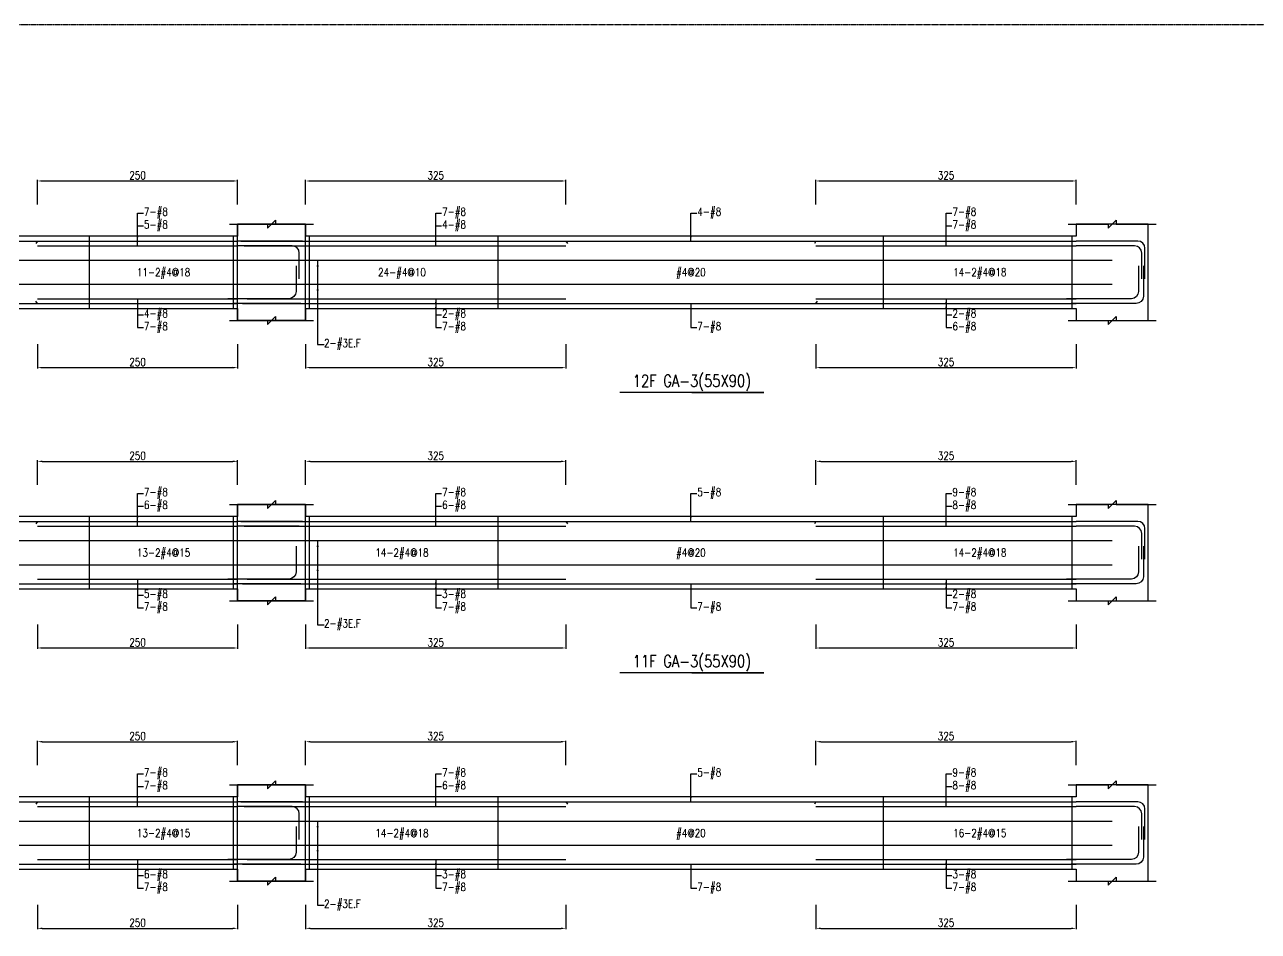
# Model space of a CAD drawing. Header units: millimetres. Extents: x 0 to 84580, y -12276 to 4373.
# Drawn here: x 37454 to 38995, y -2132 to -1000 of the extents above; entities that cross this region are included whole.
import ezdxf
from ezdxf.enums import TextEntityAlignment as Align

# ---------------------------------------------------------------- set-up
doc = ezdxf.new("R2010")
doc.units = ezdxf.units.MM
doc.header["$MEASUREMENT"] = 0
doc.linetypes.add('CENTER', pattern=[2, 1.25, -0.25, 0.25, -0.25])
for name, color, linetype in [('S-DIM', 2, 'Continuous'), ('S-GRID', 1, 'CENTER'), ('S-LEADER', 2, 'Continuous'), ('S-RC', 130, 'Continuous'), ('S-REINF', 6, 'Continuous'), ('S-TEXT', 2, 'Continuous')]:
    doc.layers.add(name, color=color, linetype=linetype)
doc.styles.add('CS4', font='romans.shx', dxfattribs={"width": 0.8, "bigfont": 'lsp.shx'})
doc.styles.get("Standard").update_dxf_attribs({"font": 'arial.ttf'})
doc.dimstyles.new('ISO-25', dxfattribs={"dimtxt": 2.5, "dimasz": 2.5, "dimexe": 1.25, "dimexo": 0.625, "dimtad": 1, "dimtxsty": 'Standard', "dimcen": 2.5, "dimadec": 0, "dimazin": 0, "dimtfac": 1, "dimtmove": 0, "dimatfit": 3, "dimfxl": 0, "dimarcsym": 0})

# ---------------------------------------------------------------- blocks, each defined once
blk = doc.blocks.new('*D976')
at = {"layer": 'DEFPOINTS', "color": 0, "transparency": 16777216}
for p in [(37720.2, -1895.1), (37470.2, -1925.1), (37720.2, -1925.1)]:
    blk.add_point(p, dxfattribs=at)
at = {"layer": 'S-DIM', "color": 0, "lineweight": -2, "transparency": 16777216}
for p, q in [((37470.2, -1924.5), (37470.2, -1893.8)), ((37476.2, -1895.1), (37714.2, -1895.1)), ((37720.2, -1924.5), (37720.2, -1893.8))]:
    blk.add_line(p, q, dxfattribs=at)
at = {"layer": 'S-DIM', "color": 0, "transparency": 16777216}
for points in [[(37476.2, -1894.1), (37476.2, -1896.1), (37470.2, -1895.1)], [(37714.2, -1894.1), (37714.2, -1896.1), (37720.2, -1895.1)]]:
    blk.add_solid(points, dxfattribs=at)
at = {"layer": 'S-DIM', "color": 0, "transparency": 16777216, "insert": (37595.2, -1888.1), "char_height": 10, "attachment_point": 5, "style": 'CS4'}
blk.add_mtext('250', dxfattribs=at)
blk = doc.blocks.new('*D993')
at = {"layer": 'DEFPOINTS', "color": 0, "transparency": 16777216}
for p in [(37470.2, -2098.1), (37720.2, -2098.1), (37720.2, -2128.1)]:
    blk.add_point(p, dxfattribs=at)
at = {"layer": 'S-DIM', "color": 0, "lineweight": -2, "transparency": 16777216}
for p, q in [((37470.2, -2098.7), (37470.2, -2129.3)), ((37720.2, -2098.7), (37720.2, -2129.3)), ((37476.2, -2128.1), (37714.2, -2128.1))]:
    blk.add_line(p, q, dxfattribs=at)
at = {"layer": 'S-DIM', "color": 0, "transparency": 16777216}
for points in [[(37476.2, -2127.1), (37476.2, -2129.1), (37470.2, -2128.1)], [(37714.2, -2127.1), (37714.2, -2129.1), (37720.2, -2128.1)]]:
    blk.add_solid(points, dxfattribs=at)
at = {"layer": 'S-DIM', "color": 0, "transparency": 16777216, "insert": (37595.2, -2121.1), "char_height": 10, "attachment_point": 5, "style": 'CS4'}
blk.add_mtext('250', dxfattribs=at)
blk = doc.blocks.new('*D995')
at = {"layer": 'DEFPOINTS', "color": 0, "transparency": 16777216}
for p in [(37720.2, -1545.1), (37470.2, -1575.1), (37720.2, -1575.1)]:
    blk.add_point(p, dxfattribs=at)
at = {"layer": 'S-DIM', "color": 0, "lineweight": -2, "transparency": 16777216}
for p, q in [((37470.2, -1574.5), (37470.2, -1543.8)), ((37476.2, -1545.1), (37714.2, -1545.1)), ((37720.2, -1574.5), (37720.2, -1543.8))]:
    blk.add_line(p, q, dxfattribs=at)
at = {"layer": 'S-DIM', "color": 0, "transparency": 16777216}
for points in [[(37476.2, -1544.1), (37476.2, -1546.1), (37470.2, -1545.1)], [(37714.2, -1544.1), (37714.2, -1546.1), (37720.2, -1545.1)]]:
    blk.add_solid(points, dxfattribs=at)
at = {"layer": 'S-DIM', "color": 0, "transparency": 16777216, "insert": (37595.2, -1538.1), "char_height": 10, "attachment_point": 5, "style": 'CS4'}
blk.add_mtext('250', dxfattribs=at)
blk = doc.blocks.new('*D997')
at = {"layer": 'DEFPOINTS', "color": 0, "transparency": 16777216}
for p in [(37470.2, -1748.1), (37720.2, -1748.1), (37720.2, -1778.1)]:
    blk.add_point(p, dxfattribs=at)
at = {"layer": 'S-DIM', "color": 0, "lineweight": -2, "transparency": 16777216}
for p, q in [((37470.2, -1748.7), (37470.2, -1779.3)), ((37720.2, -1748.7), (37720.2, -1779.3)), ((37476.2, -1778.1), (37714.2, -1778.1))]:
    blk.add_line(p, q, dxfattribs=at)
at = {"layer": 'S-DIM', "color": 0, "transparency": 16777216}
for points in [[(37476.2, -1777.1), (37476.2, -1779.1), (37470.2, -1778.1)], [(37714.2, -1777.1), (37714.2, -1779.1), (37720.2, -1778.1)]]:
    blk.add_solid(points, dxfattribs=at)
at = {"layer": 'S-DIM', "color": 0, "transparency": 16777216, "insert": (37595.2, -1771.1), "char_height": 10, "attachment_point": 5, "style": 'CS4'}
blk.add_mtext('250', dxfattribs=at)
blk = doc.blocks.new('*D985')
at = {"layer": 'DEFPOINTS', "color": 0, "transparency": 16777216}
for p in [(37720.2, -1195.1), (37470.2, -1225.1), (37720.2, -1225.1)]:
    blk.add_point(p, dxfattribs=at)
at = {"layer": 'S-DIM', "color": 0, "lineweight": -2, "transparency": 16777216}
for p, q in [((37470.2, -1224.5), (37470.2, -1193.8)), ((37476.2, -1195.1), (37714.2, -1195.1)), ((37720.2, -1224.5), (37720.2, -1193.8))]:
    blk.add_line(p, q, dxfattribs=at)
at = {"layer": 'S-DIM', "color": 0, "transparency": 16777216}
for points in [[(37476.2, -1194.1), (37476.2, -1196.1), (37470.2, -1195.1)], [(37714.2, -1194.1), (37714.2, -1196.1), (37720.2, -1195.1)]]:
    blk.add_solid(points, dxfattribs=at)
at = {"layer": 'S-DIM', "color": 0, "transparency": 16777216, "insert": (37595.2, -1188.1), "char_height": 10, "attachment_point": 5, "style": 'CS4'}
blk.add_mtext('250', dxfattribs=at)
blk = doc.blocks.new('*D987')
at = {"layer": 'DEFPOINTS', "color": 0, "transparency": 16777216}
for p in [(37470.2, -1398.1), (37720.2, -1398.1), (37720.2, -1428.1)]:
    blk.add_point(p, dxfattribs=at)
at = {"layer": 'S-DIM', "color": 0, "lineweight": -2, "transparency": 16777216}
for p, q in [((37470.2, -1398.7), (37470.2, -1429.3)), ((37720.2, -1398.7), (37720.2, -1429.3)), ((37476.2, -1428.1), (37714.2, -1428.1))]:
    blk.add_line(p, q, dxfattribs=at)
at = {"layer": 'S-DIM', "color": 0, "transparency": 16777216}
for points in [[(37476.2, -1427.1), (37476.2, -1429.1), (37470.2, -1428.1)], [(37714.2, -1427.1), (37714.2, -1429.1), (37720.2, -1428.1)]]:
    blk.add_solid(points, dxfattribs=at)
at = {"layer": 'S-DIM', "color": 0, "transparency": 16777216, "insert": (37595.2, -1421.1), "char_height": 10, "attachment_point": 5, "style": 'CS4'}
blk.add_mtext('250', dxfattribs=at)
blk = doc.blocks.new('*D1010')
at = {"layer": 'DEFPOINTS', "color": 0, "transparency": 16777216}
for p in [(38130.2, -1895.1), (37805.2, -1925.1), (38130.2, -1925.1)]:
    blk.add_point(p, dxfattribs=at)
at = {"layer": 'S-DIM', "color": 0, "lineweight": -2, "transparency": 16777216}
for p, q in [((37805.2, -1924.5), (37805.2, -1893.8)), ((37811.2, -1895.1), (38124.2, -1895.1)), ((38130.2, -1924.5), (38130.2, -1893.8))]:
    blk.add_line(p, q, dxfattribs=at)
at = {"layer": 'S-DIM', "color": 0, "transparency": 16777216}
for points in [[(37811.2, -1894.1), (37811.2, -1896.1), (37805.2, -1895.1)], [(38124.2, -1894.1), (38124.2, -1896.1), (38130.2, -1895.1)]]:
    blk.add_solid(points, dxfattribs=at)
at = {"layer": 'S-DIM', "color": 0, "transparency": 16777216, "insert": (37967.7, -1888.1), "char_height": 10, "attachment_point": 5, "style": 'CS4'}
blk.add_mtext('325', dxfattribs=at)
blk = doc.blocks.new('*D1011')
at = {"layer": 'DEFPOINTS', "color": 0, "transparency": 16777216}
for p in [(38767.7, -1895.1), (38442.7, -1925.1), (38767.7, -1925.1)]:
    blk.add_point(p, dxfattribs=at)
at = {"layer": 'S-DIM', "color": 0, "lineweight": -2, "transparency": 16777216}
for p, q in [((38442.7, -1924.5), (38442.7, -1893.8)), ((38448.7, -1895.1), (38761.7, -1895.1)), ((38767.7, -1924.5), (38767.7, -1893.8))]:
    blk.add_line(p, q, dxfattribs=at)
at = {"layer": 'S-DIM', "color": 0, "transparency": 16777216}
for points in [[(38448.7, -1894.1), (38448.7, -1896.1), (38442.7, -1895.1)], [(38761.7, -1894.1), (38761.7, -1896.1), (38767.7, -1895.1)]]:
    blk.add_solid(points, dxfattribs=at)
at = {"layer": 'S-DIM', "color": 0, "transparency": 16777216, "insert": (38605.2, -1888.1), "char_height": 10, "attachment_point": 5, "style": 'CS4'}
blk.add_mtext('325', dxfattribs=at)
blk = doc.blocks.new('*D1012')
at = {"layer": 'DEFPOINTS', "color": 0, "transparency": 16777216}
for p in [(37805.2, -2098.1), (38130.2, -2098.1), (38130.2, -2128.1)]:
    blk.add_point(p, dxfattribs=at)
at = {"layer": 'S-DIM', "color": 0, "lineweight": -2, "transparency": 16777216}
for p, q in [((37805.2, -2098.7), (37805.2, -2129.3)), ((38130.2, -2098.7), (38130.2, -2129.3)), ((37811.2, -2128.1), (38124.2, -2128.1))]:
    blk.add_line(p, q, dxfattribs=at)
at = {"layer": 'S-DIM', "color": 0, "transparency": 16777216}
for points in [[(37811.2, -2127.1), (37811.2, -2129.1), (37805.2, -2128.1)], [(38124.2, -2127.1), (38124.2, -2129.1), (38130.2, -2128.1)]]:
    blk.add_solid(points, dxfattribs=at)
at = {"layer": 'S-DIM', "color": 0, "transparency": 16777216, "insert": (37967.7, -2121.1), "char_height": 10, "attachment_point": 5, "style": 'CS4'}
blk.add_mtext('325', dxfattribs=at)
blk = doc.blocks.new('*D1013')
at = {"layer": 'DEFPOINTS', "color": 0, "transparency": 16777216}
for p in [(38442.7, -2098.1), (38767.7, -2098.1), (38767.7, -2128.1)]:
    blk.add_point(p, dxfattribs=at)
at = {"layer": 'S-DIM', "color": 0, "lineweight": -2, "transparency": 16777216}
for p, q in [((38442.7, -2098.7), (38442.7, -2129.3)), ((38767.7, -2098.7), (38767.7, -2129.3)), ((38448.7, -2128.1), (38761.7, -2128.1))]:
    blk.add_line(p, q, dxfattribs=at)
at = {"layer": 'S-DIM', "color": 0, "transparency": 16777216}
for points in [[(38448.7, -2127.1), (38448.7, -2129.1), (38442.7, -2128.1)], [(38761.7, -2127.1), (38761.7, -2129.1), (38767.7, -2128.1)]]:
    blk.add_solid(points, dxfattribs=at)
at = {"layer": 'S-DIM', "color": 0, "transparency": 16777216, "insert": (38605.2, -2121.1), "char_height": 10, "attachment_point": 5, "style": 'CS4'}
blk.add_mtext('325', dxfattribs=at)
blk = doc.blocks.new('*D999')
at = {"layer": 'DEFPOINTS', "color": 0, "transparency": 16777216}
for p in [(38130.2, -1545.1), (37805.2, -1575.1), (38130.2, -1575.1)]:
    blk.add_point(p, dxfattribs=at)
at = {"layer": 'S-DIM', "color": 0, "lineweight": -2, "transparency": 16777216}
for p, q in [((37805.2, -1574.5), (37805.2, -1543.8)), ((37811.2, -1545.1), (38124.2, -1545.1)), ((38130.2, -1574.5), (38130.2, -1543.8))]:
    blk.add_line(p, q, dxfattribs=at)
at = {"layer": 'S-DIM', "color": 0, "transparency": 16777216}
for points in [[(37811.2, -1544.1), (37811.2, -1546.1), (37805.2, -1545.1)], [(38124.2, -1544.1), (38124.2, -1546.1), (38130.2, -1545.1)]]:
    blk.add_solid(points, dxfattribs=at)
at = {"layer": 'S-DIM', "color": 0, "transparency": 16777216, "insert": (37967.7, -1538.1), "char_height": 10, "attachment_point": 5, "style": 'CS4'}
blk.add_mtext('325', dxfattribs=at)
blk = doc.blocks.new('*D1000')
at = {"layer": 'DEFPOINTS', "color": 0, "transparency": 16777216}
for p in [(38767.7, -1545.1), (38442.7, -1575.1), (38767.7, -1575.1)]:
    blk.add_point(p, dxfattribs=at)
at = {"layer": 'S-DIM', "color": 0, "lineweight": -2, "transparency": 16777216}
for p, q in [((38442.7, -1574.5), (38442.7, -1543.8)), ((38448.7, -1545.1), (38761.7, -1545.1)), ((38767.7, -1574.5), (38767.7, -1543.8))]:
    blk.add_line(p, q, dxfattribs=at)
at = {"layer": 'S-DIM', "color": 0, "transparency": 16777216}
for points in [[(38448.7, -1544.1), (38448.7, -1546.1), (38442.7, -1545.1)], [(38761.7, -1544.1), (38761.7, -1546.1), (38767.7, -1545.1)]]:
    blk.add_solid(points, dxfattribs=at)
at = {"layer": 'S-DIM', "color": 0, "transparency": 16777216, "insert": (38605.2, -1538.1), "char_height": 10, "attachment_point": 5, "style": 'CS4'}
blk.add_mtext('325', dxfattribs=at)
blk = doc.blocks.new('*D1001')
at = {"layer": 'DEFPOINTS', "color": 0, "transparency": 16777216}
for p in [(37805.2, -1748.1), (38130.2, -1748.1), (38130.2, -1778.1)]:
    blk.add_point(p, dxfattribs=at)
at = {"layer": 'S-DIM', "color": 0, "lineweight": -2, "transparency": 16777216}
for p, q in [((37805.2, -1748.7), (37805.2, -1779.3)), ((38130.2, -1748.7), (38130.2, -1779.3)), ((37811.2, -1778.1), (38124.2, -1778.1))]:
    blk.add_line(p, q, dxfattribs=at)
at = {"layer": 'S-DIM', "color": 0, "transparency": 16777216}
for points in [[(37811.2, -1777.1), (37811.2, -1779.1), (37805.2, -1778.1)], [(38124.2, -1777.1), (38124.2, -1779.1), (38130.2, -1778.1)]]:
    blk.add_solid(points, dxfattribs=at)
at = {"layer": 'S-DIM', "color": 0, "transparency": 16777216, "insert": (37967.7, -1771.1), "char_height": 10, "attachment_point": 5, "style": 'CS4'}
blk.add_mtext('325', dxfattribs=at)
blk = doc.blocks.new('*D1002')
at = {"layer": 'DEFPOINTS', "color": 0, "transparency": 16777216}
for p in [(38442.7, -1748.1), (38767.7, -1748.1), (38767.7, -1778.1)]:
    blk.add_point(p, dxfattribs=at)
at = {"layer": 'S-DIM', "color": 0, "lineweight": -2, "transparency": 16777216}
for p, q in [((38442.7, -1748.7), (38442.7, -1779.3)), ((38767.7, -1748.7), (38767.7, -1779.3)), ((38448.7, -1778.1), (38761.7, -1778.1))]:
    blk.add_line(p, q, dxfattribs=at)
at = {"layer": 'S-DIM', "color": 0, "transparency": 16777216}
for points in [[(38448.7, -1777.1), (38448.7, -1779.1), (38442.7, -1778.1)], [(38761.7, -1777.1), (38761.7, -1779.1), (38767.7, -1778.1)]]:
    blk.add_solid(points, dxfattribs=at)
at = {"layer": 'S-DIM', "color": 0, "transparency": 16777216, "insert": (38605.2, -1771.1), "char_height": 10, "attachment_point": 5, "style": 'CS4'}
blk.add_mtext('325', dxfattribs=at)
blk = doc.blocks.new('*D1003')
at = {"layer": 'DEFPOINTS', "color": 0, "transparency": 16777216}
for p in [(38130.2, -1195.1), (37805.2, -1225.1), (38130.2, -1225.1)]:
    blk.add_point(p, dxfattribs=at)
at = {"layer": 'S-DIM', "color": 0, "lineweight": -2, "transparency": 16777216}
for p, q in [((37805.2, -1224.5), (37805.2, -1193.8)), ((37811.2, -1195.1), (38124.2, -1195.1)), ((38130.2, -1224.5), (38130.2, -1193.8))]:
    blk.add_line(p, q, dxfattribs=at)
at = {"layer": 'S-DIM', "color": 0, "transparency": 16777216}
for points in [[(37811.2, -1194.1), (37811.2, -1196.1), (37805.2, -1195.1)], [(38124.2, -1194.1), (38124.2, -1196.1), (38130.2, -1195.1)]]:
    blk.add_solid(points, dxfattribs=at)
at = {"layer": 'S-DIM', "color": 0, "transparency": 16777216, "insert": (37967.7, -1188.1), "char_height": 10, "attachment_point": 5, "style": 'CS4'}
blk.add_mtext('325', dxfattribs=at)
blk = doc.blocks.new('*D1004')
at = {"layer": 'DEFPOINTS', "color": 0, "transparency": 16777216}
for p in [(38767.7, -1195.1), (38442.7, -1225.1), (38767.7, -1225.1)]:
    blk.add_point(p, dxfattribs=at)
at = {"layer": 'S-DIM', "color": 0, "lineweight": -2, "transparency": 16777216}
for p, q in [((38442.7, -1224.5), (38442.7, -1193.8)), ((38448.7, -1195.1), (38761.7, -1195.1)), ((38767.7, -1224.5), (38767.7, -1193.8))]:
    blk.add_line(p, q, dxfattribs=at)
at = {"layer": 'S-DIM', "color": 0, "transparency": 16777216}
for points in [[(38448.7, -1194.1), (38448.7, -1196.1), (38442.7, -1195.1)], [(38761.7, -1194.1), (38761.7, -1196.1), (38767.7, -1195.1)]]:
    blk.add_solid(points, dxfattribs=at)
at = {"layer": 'S-DIM', "color": 0, "transparency": 16777216, "insert": (38605.2, -1188.1), "char_height": 10, "attachment_point": 5, "style": 'CS4'}
blk.add_mtext('325', dxfattribs=at)
blk = doc.blocks.new('*D1005')
at = {"layer": 'DEFPOINTS', "color": 0, "transparency": 16777216}
for p in [(37805.2, -1398.1), (38130.2, -1398.1), (38130.2, -1428.1)]:
    blk.add_point(p, dxfattribs=at)
at = {"layer": 'S-DIM', "color": 0, "lineweight": -2, "transparency": 16777216}
for p, q in [((37805.2, -1398.7), (37805.2, -1429.3)), ((38130.2, -1398.7), (38130.2, -1429.3)), ((37811.2, -1428.1), (38124.2, -1428.1))]:
    blk.add_line(p, q, dxfattribs=at)
at = {"layer": 'S-DIM', "color": 0, "transparency": 16777216}
for points in [[(37811.2, -1427.1), (37811.2, -1429.1), (37805.2, -1428.1)], [(38124.2, -1427.1), (38124.2, -1429.1), (38130.2, -1428.1)]]:
    blk.add_solid(points, dxfattribs=at)
at = {"layer": 'S-DIM', "color": 0, "transparency": 16777216, "insert": (37967.7, -1421.1), "char_height": 10, "attachment_point": 5, "style": 'CS4'}
blk.add_mtext('325', dxfattribs=at)
blk = doc.blocks.new('*D1014')
at = {"layer": 'DEFPOINTS', "color": 0, "transparency": 16777216}
for p in [(38442.7, -1398.1), (38767.7, -1398.1), (38767.7, -1428.1)]:
    blk.add_point(p, dxfattribs=at)
at = {"layer": 'S-DIM', "color": 0, "lineweight": -2, "transparency": 16777216}
for p, q in [((38442.7, -1398.7), (38442.7, -1429.3)), ((38767.7, -1398.7), (38767.7, -1429.3)), ((38448.7, -1428.1), (38761.7, -1428.1))]:
    blk.add_line(p, q, dxfattribs=at)
at = {"layer": 'S-DIM', "color": 0, "transparency": 16777216}
for points in [[(38448.7, -1427.1), (38448.7, -1429.1), (38442.7, -1428.1)], [(38761.7, -1427.1), (38761.7, -1429.1), (38767.7, -1428.1)]]:
    blk.add_solid(points, dxfattribs=at)
at = {"layer": 'S-DIM', "color": 0, "transparency": 16777216, "insert": (38605.2, -1421.1), "char_height": 10, "attachment_point": 5, "style": 'CS4'}
blk.add_mtext('325', dxfattribs=at)

msp = doc.modelspace()

# ---------------------------------------------------------------- linework, layer by layer
at = {"layer": 'S-GRID'}
msp.add_lwpolyline([(35832, -3069), (39061, -3069), (39061, -1000), (35832, -1000), (35832, -3069)], dxfattribs=at)
at = {"layer": 'S-RC'}
for points in [[(37710.173, -1249.093), (37757.673, -1249.102), (37757.672, -1254.102), (37767.674, -1244.104), (37767.673, -1249.104), (37815.173, -1249.114)], [(37710.173, -1249.093), (37757.673, -1249.102), (37757.672, -1254.102), (37767.674, -1244.104), (37767.673, -1249.104), (37815.173, -1249.114)], [(38757.673, -1249.093), (38807.673, -1249.103), (38807.672, -1254.103), (38817.674, -1244.105), (38817.673, -1249.105), (38867.673, -1249.115)], [(37720.173, -1354.093), (37720.173, -1369.093), (37805.173, -1369.093), (37805.173, -1249.093), (37720.173, -1249.093), (37720.173, -1264.093)], [(37805.173, -1354.093), (37805.173, -1369.093), (37720.173, -1369.093), (37720.173, -1249.093), (37805.173, -1249.093), (37805.173, -1264.093)], [(38767.673, -1354.093), (38767.673, -1369.093), (38857.673, -1369.093), (38857.673, -1249.093), (38767.673, -1249.093), (38767.673, -1264.093)], [(37720.173, -1264.093), (36980.173, -1264.093)], [(38767.673, -1264.093), (37805.173, -1264.093)], [(36980.173, -1354.093), (37720.173, -1354.093)], [(37805.173, -1354.093), (38767.673, -1354.093)], [(37710.173, -1369.093), (37757.673, -1369.102), (37757.672, -1374.102), (37767.674, -1364.104), (37767.673, -1369.104), (37815.173, -1369.114)], [(37710.173, -1369.093), (37757.673, -1369.102), (37757.672, -1374.102), (37767.674, -1364.104), (37767.673, -1369.104), (37815.173, -1369.114)], [(38757.673, -1369.093), (38807.673, -1369.103), (38807.672, -1374.103), (38817.674, -1364.105), (38817.673, -1369.105), (38867.673, -1369.115)], [(38287.673, -1459.093), (38377.673, -1459.093), (38197.673, -1459.093)], [(37710.173, -1599.093), (37757.673, -1599.102), (37757.672, -1604.102), (37767.674, -1594.104), (37767.673, -1599.104), (37815.173, -1599.114)], [(37710.173, -1599.093), (37757.673, -1599.102), (37757.672, -1604.102), (37767.674, -1594.104), (37767.673, -1599.104), (37815.173, -1599.114)], [(37720.173, -1704.093), (37720.173, -1719.093), (37805.173, -1719.093), (37805.173, -1599.093), (37720.173, -1599.093), (37720.173, -1614.093)], [(37805.173, -1704.093), (37805.173, -1719.093), (37720.173, -1719.093), (37720.173, -1599.093), (37805.173, -1599.093), (37805.173, -1614.093)], [(38757.673, -1599.093), (38807.673, -1599.103), (38807.672, -1604.103), (38817.674, -1594.105), (38817.673, -1599.105), (38867.673, -1599.115)], [(38767.673, -1704.093), (38767.673, -1719.093), (38857.673, -1719.093), (38857.673, -1599.093), (38767.673, -1599.093), (38767.673, -1614.093)], [(37720.173, -1614.093), (36980.173, -1614.093)], [(38767.673, -1614.093), (37805.173, -1614.093)], [(36980.173, -1704.093), (37720.173, -1704.093)], [(37805.173, -1704.093), (38767.673, -1704.093)], [(37710.173, -1719.093), (37757.673, -1719.102), (37757.672, -1724.102), (37767.674, -1714.104), (37767.673, -1719.104), (37815.173, -1719.114)], [(37710.173, -1719.093), (37757.673, -1719.102), (37757.672, -1724.102), (37767.674, -1714.104), (37767.673, -1719.104), (37815.173, -1719.114)], [(38757.673, -1719.093), (38807.673, -1719.103), (38807.672, -1724.103), (38817.674, -1714.105), (38817.673, -1719.105), (38867.673, -1719.115)], [(38287.673, -1809.093), (38377.673, -1809.093), (38197.673, -1809.093)], [(37710.173, -1949.093), (37757.673, -1949.102), (37757.672, -1954.102), (37767.674, -1944.104), (37767.673, -1949.104), (37815.173, -1949.114)], [(37710.173, -1949.093), (37757.673, -1949.102), (37757.672, -1954.102), (37767.674, -1944.104), (37767.673, -1949.104), (37815.173, -1949.114)], [(37720.173, -2054.093), (37720.173, -2069.093), (37805.173, -2069.093), (37805.173, -1949.093), (37720.173, -1949.093), (37720.173, -1964.093)], [(37805.173, -2054.093), (37805.173, -2069.093), (37720.173, -2069.093), (37720.173, -1949.093), (37805.173, -1949.093), (37805.173, -1964.093)], [(38757.673, -1949.093), (38807.673, -1949.103), (38807.672, -1954.103), (38817.674, -1944.105), (38817.673, -1949.105), (38867.673, -1949.115)], [(38767.673, -2054.093), (38767.673, -2069.093), (38857.673, -2069.093), (38857.673, -1949.093), (38767.673, -1949.093), (38767.673, -1964.093)], [(37720.173, -1964.093), (36980.173, -1964.093)], [(38767.673, -1964.093), (37805.173, -1964.093)], [(36980.173, -2054.093), (37720.173, -2054.093)], [(37710.173, -2069.093), (37757.673, -2069.102), (37757.672, -2074.102), (37767.674, -2064.104), (37767.673, -2069.104), (37815.173, -2069.114)], [(37710.173, -2069.093), (37757.673, -2069.102), (37757.672, -2074.102), (37767.674, -2064.104), (37767.673, -2069.104), (37815.173, -2069.114)], [(37805.173, -2054.093), (38767.673, -2054.093)], [(38757.673, -2069.093), (38807.673, -2069.103), (38807.672, -2074.103), (38817.674, -2064.105), (38817.673, -2069.105), (38867.673, -2069.115)]]:
    msp.add_lwpolyline(points, dxfattribs=at)
at = {"layer": 'S-REINF'}
for points in [[(37230.173, -1270.093), (37470.173, -1270.093)], [(37470.173, -1270.093), (37468.173, -1273.093)], [(37470.173, -1270.093), (37720.173, -1270.093)], [(37470.173, -1276.093), (37720.173, -1276.093)], [(37801.173, -1270.093), (37720.173, -1270.093)], [(37724.173, -1270.093), (37805.173, -1270.093)], [(37728.173, -1276.093), (37805.173, -1276.093)], [(37805.173, -1270.093), (38130.173, -1270.093)], [(37805.173, -1276.093), (38130.173, -1276.093)], [(38130.173, -1270.093), (38132.173, -1273.093)], [(38130.173, -1270.093), (38442.673, -1270.093)], [(38442.673, -1270.093), (38440.673, -1273.093)], [(38442.673, -1270.093), (38767.673, -1270.093)], [(38442.673, -1276.093), (38767.673, -1276.093)], [(37230.173, -1348.093), (37470.173, -1348.093)], [(37470.173, -1348.093), (37468.173, -1345.093)], [(37470.173, -1342.093), (37720.173, -1342.093)], [(37470.173, -1348.093), (37720.173, -1348.093)], [(37799.173, -1348.093), (37714.173, -1348.093)], [(37726.173, -1348.093), (37805.173, -1348.093)], [(37732.173, -1342.093), (37805.173, -1342.093)], [(37805.173, -1342.093), (38130.173, -1342.093)], [(37805.173, -1348.093), (38130.173, -1348.093)], [(38130.173, -1348.093), (38442.673, -1348.093)], [(38442.673, -1342.093), (38767.673, -1342.093)], [(38442.673, -1348.093), (38444.673, -1345.093)], [(38442.673, -1348.093), (38767.673, -1348.093)], [(37230.173, -1620.093), (37470.173, -1620.093)], [(37470.173, -1620.093), (37468.173, -1623.093)], [(37470.173, -1620.093), (37720.173, -1620.093)], [(37470.173, -1626.093), (37720.173, -1626.093)], [(37801.173, -1620.093), (37720.173, -1620.093)], [(37797.173, -1626.093), (37720.173, -1626.093)], [(37724.173, -1620.093), (37805.173, -1620.093)], [(37728.173, -1626.093), (37805.173, -1626.093)], [(37805.173, -1620.093), (38130.173, -1620.093)], [(37805.173, -1626.093), (38130.173, -1626.093)], [(38130.173, -1620.093), (38132.173, -1623.093)], [(38130.173, -1620.093), (38442.673, -1620.093)], [(38442.673, -1620.093), (38440.673, -1623.093)], [(38442.673, -1620.093), (38767.673, -1620.093)], [(38442.673, -1626.093), (38767.673, -1626.093)], [(37470.173, -1692.093), (37720.173, -1692.093)], [(37732.173, -1692.093), (37805.173, -1692.093)], [(37805.173, -1692.093), (38130.173, -1692.093)], [(38442.673, -1692.093), (38767.673, -1692.093)], [(37230.173, -1698.093), (37470.173, -1698.093)], [(37470.173, -1698.093), (37720.173, -1698.093)], [(37799.173, -1698.093), (37714.173, -1698.093)], [(37726.173, -1698.093), (37805.173, -1698.093)], [(37805.173, -1698.093), (38130.173, -1698.093)], [(38130.173, -1698.093), (38442.673, -1698.093)], [(38442.673, -1698.093), (38767.673, -1698.093)], [(37230.173, -1970.093), (37470.173, -1970.093)], [(37470.173, -1970.093), (37468.173, -1973.093)], [(37470.173, -1970.093), (37720.173, -1970.093)], [(37801.173, -1970.093), (37720.173, -1970.093)], [(37724.173, -1970.093), (37805.173, -1970.093)], [(37805.173, -1970.093), (38130.173, -1970.093)], [(38130.173, -1970.093), (38132.173, -1973.093)], [(38130.173, -1970.093), (38442.673, -1970.093)], [(38442.673, -1970.093), (38440.673, -1973.093)], [(38442.673, -1970.093), (38767.673, -1970.093)], [(37470.173, -1976.093), (37720.173, -1976.093)], [(37728.173, -1976.093), (37805.173, -1976.093)], [(37805.173, -1976.093), (38130.173, -1976.093)], [(38442.673, -1976.093), (38767.673, -1976.093)], [(37230.173, -2048.093), (37470.173, -2048.093)], [(37470.173, -2042.093), (37720.173, -2042.093)], [(37470.173, -2048.093), (37720.173, -2048.093)], [(37799.173, -2048.093), (37714.173, -2048.093)], [(37726.173, -2048.093), (37805.173, -2048.093)], [(37732.173, -2042.093), (37805.173, -2042.093)], [(37805.173, -2042.093), (38130.173, -2042.093)], [(37805.173, -2048.093), (38130.173, -2048.093)], [(38130.173, -2048.093), (38442.673, -2048.093)], [(38442.673, -2042.093), (38767.673, -2042.093)], [(38442.673, -2048.093), (38767.673, -2048.093)]]:
    msp.add_lwpolyline(points, dxfattribs=at)
at = {"layer": 'S-REINF', "color": 1}
for points in [[(37535.173, -1354.093), (37535.173, -1264.093)], [(37715.173, -1354.093), (37715.173, -1264.093)], [(37810.173, -1354.093), (37810.173, -1264.093)], [(38045.798, -1354.093), (38045.798, -1264.093)], [(38527.048, -1354.093), (38527.048, -1264.093)], [(38762.673, -1354.093), (38762.673, -1264.093)], [(36937.673, -1294.093), (37762.673, -1294.093)], [(37762.673, -1294.093), (38812.673, -1294.093)], [(36937.673, -1324.093), (37762.673, -1324.093)], [(37762.673, -1324.093), (38812.673, -1324.093)], [(37535.173, -1704.093), (37535.173, -1614.093)], [(37715.173, -1704.093), (37715.173, -1614.093)], [(37810.173, -1704.093), (37810.173, -1614.093)], [(38045.798, -1704.093), (38045.798, -1614.093)], [(38527.048, -1704.093), (38527.048, -1614.093)], [(38762.673, -1704.093), (38762.673, -1614.093)], [(36937.673, -1644.093), (37762.673, -1644.093)], [(37762.673, -1644.093), (38812.673, -1644.093)], [(36937.673, -1674.093), (37762.673, -1674.093)], [(37762.673, -1674.093), (38812.673, -1674.093)], [(37535.173, -2054.093), (37535.173, -1964.093)], [(37715.173, -2054.093), (37715.173, -1964.093)], [(37810.173, -2054.093), (37810.173, -1964.093)], [(38045.798, -2054.093), (38045.798, -1964.093)], [(38527.048, -2054.093), (38527.048, -1964.093)], [(38762.673, -2054.093), (38762.673, -1964.093)], [(36937.673, -1994.093), (37762.673, -1994.093)], [(37762.673, -1994.093), (38812.673, -1994.093)], [(36937.673, -2024.093), (37762.673, -2024.093)], [(37762.673, -2024.093), (38812.673, -2024.093)]]:
    msp.add_lwpolyline(points, dxfattribs=at)
at = {"layer": 'S-REINF'}
for points in [[(37797.173, -1317.093), (37797.173, -1285.093, 0.41421356), (37788.173, -1276.093), (37720.173, -1276.093)], [(38853.673, -1317.093), (38853.673, -1279.093, 0.41421356), (38844.673, -1270.093), (38767.673, -1270.093)], [(38849.673, -1317.093), (38849.673, -1285.093, 0.41421356), (38840.673, -1276.093), (38767.673, -1276.093)], [(37793.173, -1301.093), (37793.173, -1333.093, -0.41421356), (37784.173, -1342.093), (37708.173, -1342.093)], [(38845.673, -1301.093), (38845.673, -1333.093, -0.41421356), (38836.673, -1342.093), (38755.673, -1342.093)], [(38851.673, -1301.093), (38851.673, -1339.093, -0.41421356), (38842.673, -1348.093), (38761.673, -1348.093)], [(38853.673, -1667.093), (38853.673, -1629.093, 0.41421356), (38844.673, -1620.093), (38767.673, -1620.093)], [(38849.673, -1667.093), (38849.673, -1635.093, 0.41421356), (38840.673, -1626.093), (38767.673, -1626.093)], [(37793.173, -1651.093), (37793.173, -1683.093, -0.41421356), (37784.173, -1692.093), (37708.173, -1692.093)], [(38845.673, -1651.093), (38845.673, -1683.093, -0.41421356), (38836.673, -1692.093), (38755.673, -1692.093)], [(38851.673, -1651.093), (38851.673, -1689.093, -0.41421356), (38842.673, -1698.093), (38761.673, -1698.093)], [(38853.673, -2017.093), (38853.673, -1979.093, 0.41421356), (38844.673, -1970.093), (38767.673, -1970.093)], [(37797.173, -2017.093), (37797.173, -1985.093, 0.41421356), (37788.173, -1976.093), (37720.173, -1976.093)], [(38849.673, -2017.093), (38849.673, -1985.093, 0.41421356), (38840.673, -1976.093), (38767.673, -1976.093)], [(37793.173, -2001.093), (37793.173, -2033.093, -0.41421356), (37784.173, -2042.093), (37708.173, -2042.093)], [(38845.673, -2001.093), (38845.673, -2033.093, -0.41421356), (38836.673, -2042.093), (38755.673, -2042.093)], [(38851.673, -2001.093), (38851.673, -2039.093, -0.41421356), (38842.673, -2048.093), (38761.673, -2048.093)]]:
    msp.add_lwpolyline(points, format="xyb", dxfattribs=at)

# ---------------------------------------------------------------- texts
at = {"layer": 'S-LEADER', "char_height": 10, "attachment_point": 4, "style": 'CS4'}
for s, insert in [('7-#8', (37603.173, -1235.093)), ('7-#8', (37975.673, -1235.093)), ('4-#8', (38294.423, -1235.093)), ('7-#8', (38613.173, -1235.093)), ('5-#8', (37603.173, -1251.093)), ('4-#8', (37975.673, -1251.093)), ('7-#8', (38613.173, -1251.093)), ('4-#8', (37603.173, -1362.093)), ('2-#8', (37975.673, -1362.093)), ('2-#8', (38613.173, -1362.093)), ('7-#8', (37603.173, -1378.093)), ('7-#8', (37975.673, -1378.093)), ('7-#8', (38294.423, -1378.093)), ('6-#8', (38613.173, -1378.093)), ('7-#8', (37603.173, -1585.093)), ('7-#8', (37975.673, -1585.093)), ('5-#8', (38294.423, -1585.093)), ('9-#8', (38613.173, -1585.093)), ('6-#8', (37603.173, -1601.093)), ('6-#8', (37975.673, -1601.093)), ('8-#8', (38613.173, -1601.093)), ('5-#8', (37603.173, -1712.093)), ('3-#8', (37975.673, -1712.093)), ('2-#8', (38613.173, -1712.093)), ('7-#8', (37603.173, -1728.093)), ('7-#8', (37975.673, -1728.093)), ('7-#8', (38294.423, -1728.093)), ('7-#8', (38613.173, -1728.093)), ('7-#8', (37603.173, -1935.093)), ('7-#8', (37975.673, -1935.093)), ('5-#8', (38294.423, -1935.093)), ('9-#8', (38613.173, -1935.093)), ('7-#8', (37603.173, -1951.093)), ('6-#8', (37975.673, -1951.093)), ('8-#8', (38613.173, -1951.093)), ('6-#8', (37603.173, -2062.093)), ('3-#8', (37975.673, -2062.093)), ('3-#8', (38613.173, -2062.093)), ('7-#8', (37603.173, -2078.093)), ('7-#8', (37975.673, -2078.093)), ('7-#8', (38294.423, -2078.093)), ('7-#8', (38613.173, -2078.093))]:
    msp.add_mtext(s, dxfattribs=dict(at, insert=insert))
at = {"layer": 'S-LEADER', "color": 3, "char_height": 10, "attachment_point": 4, "style": 'CS4'}
for insert in [(37828.173, -1399.093), (37828.173, -1749.093), (37828.173, -2099.093)]:
    msp.add_mtext('2-#3E.F', dxfattribs=dict(at, insert=insert))
at = {"layer": 'S-RC', "style": 'CS4', "width": 0.8}
for s, p in [('12F GA-3(55X90)', (38287.673, -1452.093)), ('11F GA-3(55X90)', (38287.673, -1802.093))]:
    msp.add_text(s, height=15, dxfattribs=at).set_placement(p, align=Align.CENTER)
at = {"layer": 'S-TEXT', "color": 1, "style": 'CS4', "width": 0.8}
for s, p in [('11-2#4@18', (37627.673, -1314.093)), ('24-#4@10', (37925.485, -1314.093)), ('#4@20', (38286.423, -1314.093)), ('14-2#4@18', (38647.36, -1314.093)), ('13-2#4@15', (37627.673, -1664.093)), ('14-2#4@18', (37925.485, -1664.093)), ('#4@20', (38286.423, -1664.093)), ('14-2#4@18', (38647.36, -1664.093)), ('13-2#4@15', (37627.673, -2014.093)), ('14-2#4@18', (37925.485, -2014.093)), ('#4@20', (38286.423, -2014.093)), ('16-2#4@15', (38647.36, -2014.093))]:
    msp.add_text(s, height=10, dxfattribs=at).set_placement(p, align=Align.CENTER)

# ---------------------------------------------------------------- dimensions: what is measured, and where the dimension line sits
at = {"layer": 'S-DIM'}
for p1, p2, distance, picture, middle in [((37470.173, -1225.093), (37720.173, -1225.093), 30, '*D985', (37595.173, -1188.093)), ((37805.173, -1225.093), (38130.173, -1225.093), 30, '*D1003', (37967.673, -1188.093)), ((38442.673, -1225.093), (38767.673, -1225.093), 30, '*D1004', (38605.173, -1188.093)), ((37470.173, -1398.093), (37720.173, -1398.093), -30, '*D987', (37595.173, -1421.093)), ((37805.173, -1398.093), (38130.173, -1398.093), -30, '*D1005', (37967.673, -1421.093)), ((38442.673, -1398.093), (38767.673, -1398.093), -30, '*D1014', (38605.173, -1421.093)), ((37470.173, -1575.093), (37720.173, -1575.093), 30, '*D995', (37595.173, -1538.093)), ((37805.173, -1575.093), (38130.173, -1575.093), 30, '*D999', (37967.673, -1538.093)), ((38442.673, -1575.093), (38767.673, -1575.093), 30, '*D1000', (38605.173, -1538.093)), ((37470.173, -1748.093), (37720.173, -1748.093), -30, '*D997', (37595.173, -1771.093)), ((37805.173, -1748.093), (38130.173, -1748.093), -30, '*D1001', (37967.673, -1771.093)), ((38442.673, -1748.093), (38767.673, -1748.093), -30, '*D1002', (38605.173, -1771.093)), ((37470.173, -1925.093), (37720.173, -1925.093), 30, '*D976', (37595.173, -1888.093)), ((37805.173, -1925.093), (38130.173, -1925.093), 30, '*D1010', (37967.673, -1888.093)), ((38442.673, -1925.093), (38767.673, -1925.093), 30, '*D1011', (38605.173, -1888.093)), ((37470.173, -2098.093), (37720.173, -2098.093), -30, '*D993', (37595.173, -2121.093)), ((37805.173, -2098.093), (38130.173, -2098.093), -30, '*D1012', (37967.673, -2121.093)), ((38442.673, -2098.093), (38767.673, -2098.093), -30, '*D1013', (38605.173, -2121.093))]:
    dim = msp.add_aligned_dim(p1=p1, p2=p2, distance=distance, dimstyle='ISO-25', override={"dimtxt": 10, "dimasz": 6, "dimgap": 2, "dimtxsty": 'CS4'}, dxfattribs=at)
    dim.commit()
    dim.dimension.update_dxf_attribs({"geometry": picture, "text_midpoint": middle})

# ---------------------------------------------------------------- leaders
at = {"layer": 'S-LEADER', "annotation_type": 0, "has_hookline": 1, "hookline_direction": 0}
for points, override, text_width in [([(37595.173, -1270.093), (37595.173, -1235.093), (37602.548, -1235.093)], {"dimasz": 6, "dimtad": 0}, 30.857), ([(37967.673, -1270.093), (37967.673, -1235.093), (37975.048, -1235.093)], {"dimasz": 6, "dimtad": 0}, 30.857), ([(38286.423, -1270.093), (38286.423, -1235.093), (38293.798, -1235.093)], {"dimasz": 6, "dimtad": 0}, 30.857), ([(38605.173, -1270.093), (38605.173, -1235.093), (38612.548, -1235.093)], {"dimasz": 6, "dimtad": 0}, 30.857), ([(37595.173, -1276.093), (37595.173, -1251.093), (37602.548, -1251.093)], {"dimasz": 6, "dimtad": 0}, 30.857), ([(37967.673, -1276.093), (37967.673, -1251.093), (37975.048, -1251.093)], {"dimasz": 6, "dimtad": 0}, 30.857), ([(38605.173, -1276.093), (38605.173, -1251.093), (38612.548, -1251.093)], {"dimasz": 6, "dimtad": 0}, 30.857), ([(37820.173, -1324.093), (37820.173, -1399.093), (37827.548, -1399.093)], {"dimasz": 8, "dimtad": 0}, 49.524), ([(37595.173, -1342.093), (37595.173, -1362.093), (37602.548, -1362.093)], {"dimasz": 6, "dimtad": 0}, 30.857), ([(37595.173, -1348.093), (37595.173, -1378.093), (37602.548, -1378.093)], {"dimasz": 6, "dimtad": 0}, 30.857), ([(37967.673, -1342.093), (37967.673, -1362.093), (37975.048, -1362.093)], {"dimasz": 6, "dimtad": 0}, 30.857), ([(37967.673, -1348.093), (37967.673, -1378.093), (37975.048, -1378.093)], {"dimasz": 6, "dimtad": 0}, 30.857), ([(38286.423, -1348.093), (38286.423, -1378.093), (38293.798, -1378.093)], {"dimasz": 6, "dimtad": 0}, 30.857), ([(38605.173, -1342.093), (38605.173, -1362.093), (38612.548, -1362.093)], {"dimasz": 6, "dimtad": 0}, 30.857), ([(38605.173, -1348.093), (38605.173, -1378.093), (38612.548, -1378.093)], {"dimasz": 6, "dimtad": 0}, 30.476), ([(37595.173, -1620.093), (37595.173, -1585.093), (37602.548, -1585.093)], {"dimasz": 6, "dimtad": 0}, 30.857), ([(37967.673, -1620.093), (37967.673, -1585.093), (37975.048, -1585.093)], {"dimasz": 6, "dimtad": 0}, 30.857), ([(38286.423, -1620.093), (38286.423, -1585.093), (38293.798, -1585.093)], {"dimasz": 6, "dimtad": 0}, 30.857), ([(38605.173, -1620.093), (38605.173, -1585.093), (38612.548, -1585.093)], {"dimasz": 6, "dimtad": 0}, 30.857), ([(37595.173, -1626.093), (37595.173, -1601.093), (37602.548, -1601.093)], {"dimasz": 6, "dimtad": 0}, 30.476), ([(37967.673, -1626.093), (37967.673, -1601.093), (37975.048, -1601.093)], {"dimasz": 6, "dimtad": 0}, 30.476), ([(38605.173, -1626.093), (38605.173, -1601.093), (38612.548, -1601.093)], {"dimasz": 6, "dimtad": 0}, 30.857), ([(37820.173, -1674.093), (37820.173, -1749.093), (37827.548, -1749.093)], {"dimasz": 8, "dimtad": 0}, 49.524), ([(37595.173, -1692.093), (37595.173, -1712.093), (37602.548, -1712.093)], {"dimasz": 6, "dimtad": 0}, 30.857), ([(37967.673, -1692.093), (37967.673, -1712.093), (37975.048, -1712.093)], {"dimasz": 6, "dimtad": 0}, 30.857), ([(38605.173, -1692.093), (38605.173, -1712.093), (38612.548, -1712.093)], {"dimasz": 6, "dimtad": 0}, 30.857), ([(37595.173, -1698.093), (37595.173, -1728.093), (37602.548, -1728.093)], {"dimasz": 6, "dimtad": 0}, 30.857), ([(37967.673, -1698.093), (37967.673, -1728.093), (37975.048, -1728.093)], {"dimasz": 6, "dimtad": 0}, 30.857), ([(38286.423, -1698.093), (38286.423, -1728.093), (38293.798, -1728.093)], {"dimasz": 6, "dimtad": 0}, 30.857), ([(38605.173, -1698.093), (38605.173, -1728.093), (38612.548, -1728.093)], {"dimasz": 6, "dimtad": 0}, 30.857), ([(37595.173, -1970.093), (37595.173, -1935.093), (37602.548, -1935.093)], {"dimasz": 6, "dimtad": 0}, 30.857), ([(37967.673, -1970.093), (37967.673, -1935.093), (37975.048, -1935.093)], {"dimasz": 6, "dimtad": 0}, 30.857), ([(38286.423, -1970.093), (38286.423, -1935.093), (38293.798, -1935.093)], {"dimasz": 6, "dimtad": 0}, 30.857), ([(38605.173, -1970.093), (38605.173, -1935.093), (38612.548, -1935.093)], {"dimasz": 6, "dimtad": 0}, 30.857), ([(37595.173, -1976.093), (37595.173, -1951.093), (37602.548, -1951.093)], {"dimasz": 6, "dimtad": 0}, 30.857), ([(37967.673, -1976.093), (37967.673, -1951.093), (37975.048, -1951.093)], {"dimasz": 6, "dimtad": 0}, 30.476), ([(38605.173, -1976.093), (38605.173, -1951.093), (38612.548, -1951.093)], {"dimasz": 6, "dimtad": 0}, 30.857), ([(37820.173, -2024.093), (37820.173, -2099.093), (37827.548, -2099.093)], {"dimasz": 8, "dimtad": 0}, 49.524), ([(37595.173, -2042.093), (37595.173, -2062.093), (37602.548, -2062.093)], {"dimasz": 6, "dimtad": 0}, 30.476), ([(37595.173, -2048.093), (37595.173, -2078.093), (37602.548, -2078.093)], {"dimasz": 6, "dimtad": 0}, 30.857), ([(37967.673, -2042.093), (37967.673, -2062.093), (37975.048, -2062.093)], {"dimasz": 6, "dimtad": 0}, 30.857), ([(37967.673, -2048.093), (37967.673, -2078.093), (37975.048, -2078.093)], {"dimasz": 6, "dimtad": 0}, 30.857), ([(38286.423, -2048.093), (38286.423, -2078.093), (38293.798, -2078.093)], {"dimasz": 6, "dimtad": 0}, 30.857), ([(38605.173, -2042.093), (38605.173, -2062.093), (38612.548, -2062.093)], {"dimasz": 6, "dimtad": 0}, 30.857), ([(38605.173, -2048.093), (38605.173, -2078.093), (38612.548, -2078.093)], {"dimasz": 6, "dimtad": 0}, 30.857)]:
    msp.add_leader(points, dimstyle='ISO-25', override=override, dxfattribs=dict(at, text_width=text_width))
at = {"layer": 'S-LEADER'}
for points in [[(37820.173, -1294.093), (37820.173, -1399.093), (37828.173, -1399.093)], [(37820.173, -1644.093), (37820.173, -1749.093), (37828.173, -1749.093)], [(37820.173, -1994.093), (37820.173, -2099.093), (37828.173, -2099.093)]]:
    msp.add_leader(points, dimstyle='ISO-25', override={"dimasz": 8}, dxfattribs=at)

doc.saveas('drawing.dxf')
